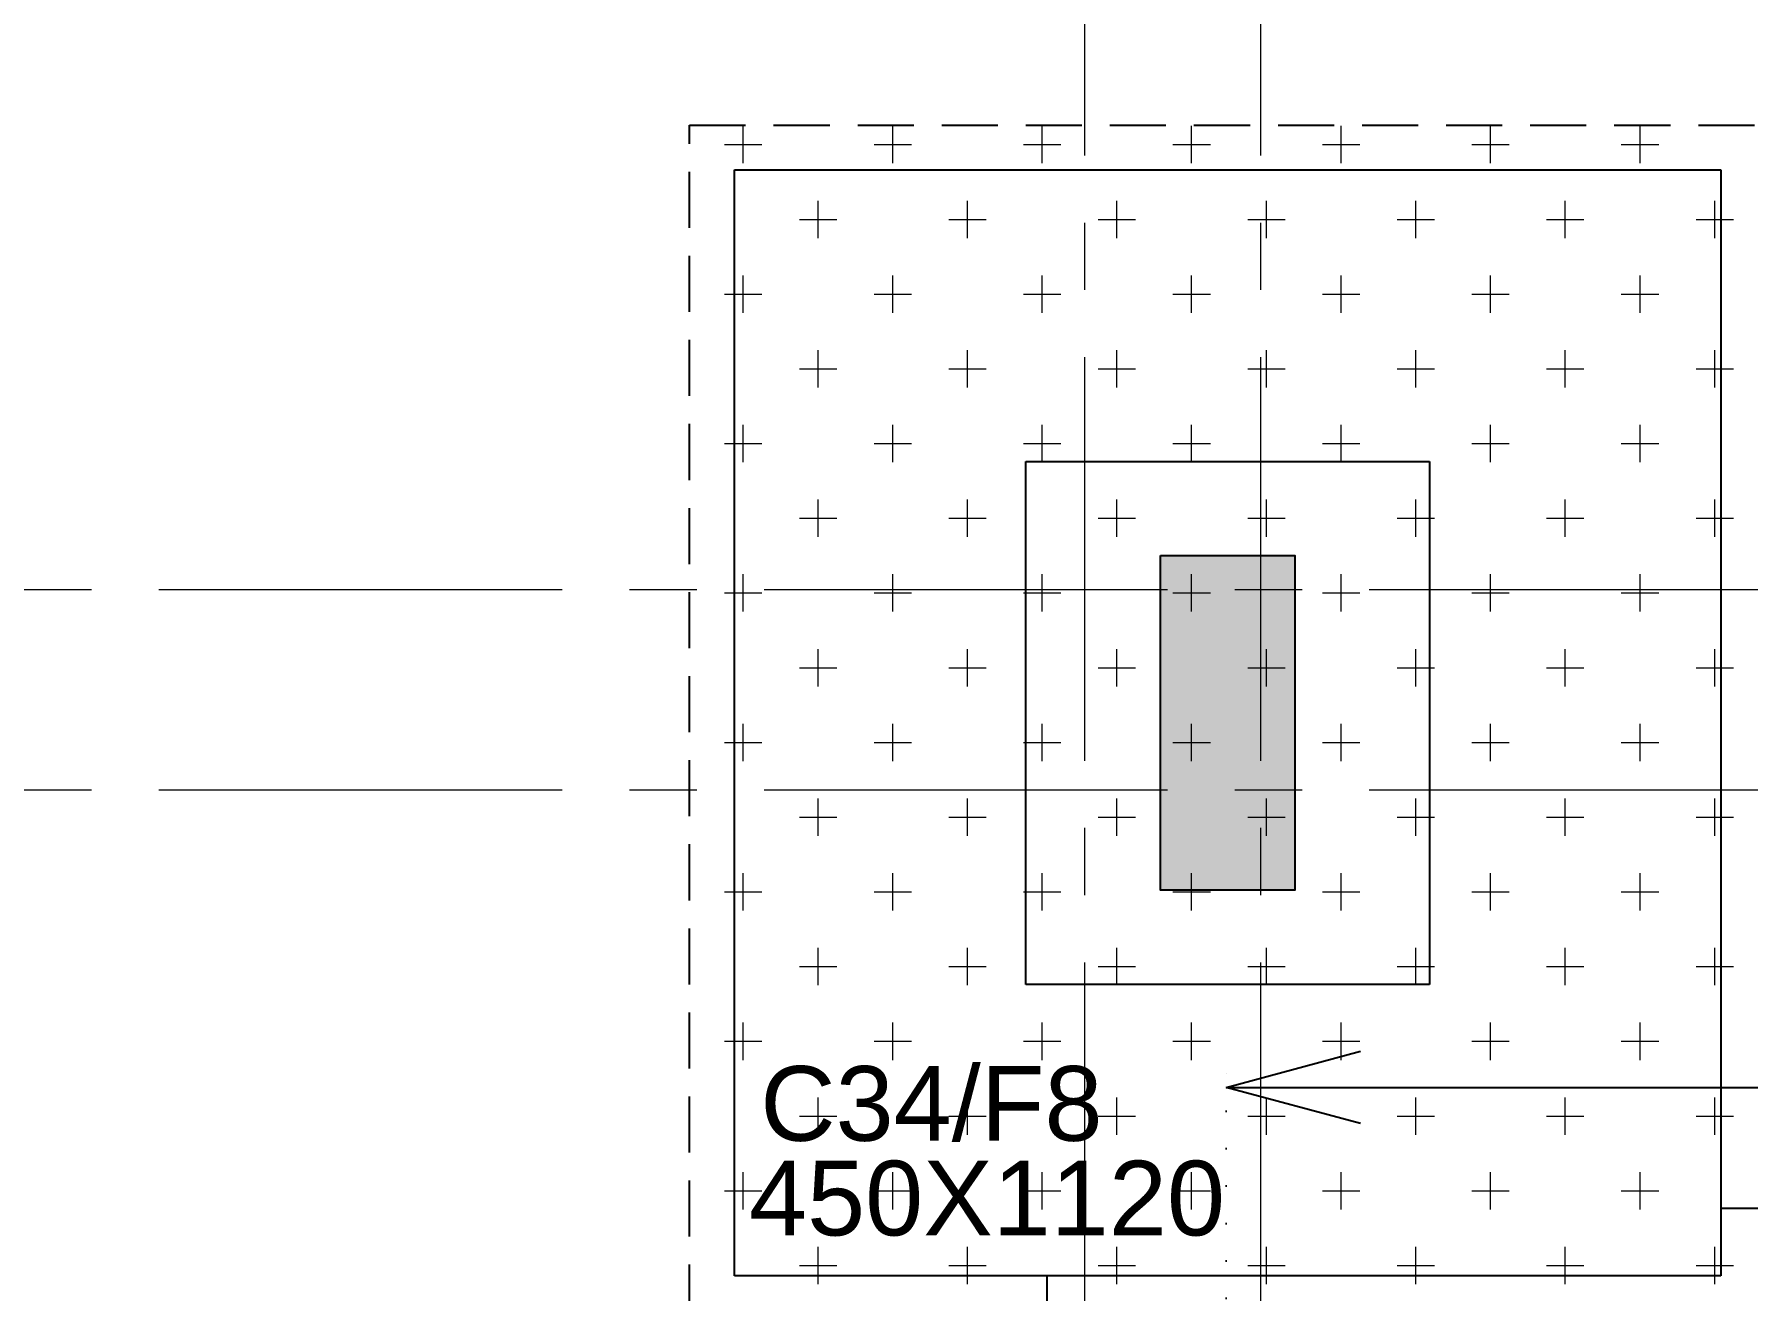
# Model space of a CAD drawing. Header units: inches. Extents: x 1472972 to 1563198, y -500444 to -382436.
# Drawn here: x 1484440 to 1490173, y -420584 to -416381 of the extents above; entities that cross this region are included whole.
import ezdxf

# ---------------------------------------------------------------- set-up
doc = ezdxf.new("R2010")
doc.units = ezdxf.units.IN
doc.header["$MEASUREMENT"] = 0
for name, pattern in [('( Hidden )', [0.375, 0.25, -0.125]), ('CONTINOUS', [0]), ('DOT', [0.25, 0, -0.25]), ('HIDDEN', [0.375, 0.25, -0.125]), ('SKY CITY 100MT BASEMENT AND HP COLUMN GRID$0$CENTER2', [1.125, 0.75, -0.125, 0.125, -0.125])]:
    doc.linetypes.add(name, pattern=pattern)
doc.layers.add('HATCH', color=7, linetype='Continuous', lineweight=18)
doc.layers.add('SKY CITY 100MT BASEMENT AND HP COLUMN GRID$0$cen-line', color=8, linetype='SKY CITY 100MT BASEMENT AND HP COLUMN GRID$0$CENTER2', lineweight=0)
for name, color, linetype in [('S-COL. UP TO BAS. HATCH', 6, 'Continuous'), ('S-COLUMN NO', 7, 'Continuous'), ('S-COLUMN SIZE', 12, 'Continuous'), ('S-DIAPHRAGM WALL', 1, 'Continuous'), ('S-FOOTING', 4, 'Continuous'), ('S-PCC', 7, 'HIDDEN'), ('STRU. DIM', 2, 'Continuous')]:
    doc.layers.add(name, color=color, linetype=linetype)
doc.styles.add('ARIAL', font='arial.ttf')

# ---------------------------------------------------------------- blocks, each defined once
blk = doc.blocks.new('_Open30')
at = {"color": 0, "linetype": 'ByBlock', "lineweight": -2}
for p, q in [((-1, 0.268), (0, 0)), ((0, 0), (-1, -0.268)), ((0, 0), (-1, 0))]:
    blk.add_line(p, q, dxfattribs=at)

msp = doc.modelspace()

# ---------------------------------------------------------------- hatches: boundary and pattern name
at = {"layer": 'S-COL. UP TO BAS. HATCH'}
h = msp.add_hatch(color=6, dxfattribs=at)
h.dxf.hatch_style = 1
h.paths.add_polyline_path([(1488207.9, -418124.6), (1488657.8, -418124.6), (1488657.8, -419244.6), (1488207.9, -419244.6)])
at = {"layer": 'S-DIAPHRAGM WALL', "true_color": 0x828282}
h = msp.add_hatch(color=8, dxfattribs=at)
h.dxf.hatch_style = 1
h.paths.add_polyline_path([(1476764.5, -386180.6), (1477769.1, -460913.6), (1517028.6, -460913.6), (1517028.6, -420907.7), (1519026.1, -420907.7), (1519026.1, -386180.6)], flags=16)
h.paths.add_polyline_path([(1476156.4, -385580.6), (1477177.1, -461513.6), (1517628.6, -461513.6), (1517628.6, -421507.7), (1519626.1, -421507.7), (1519626.1, -385580.6)])

# ---------------------------------------------------------------- linework, layer by layer
at = {"layer": 'HATCH', "color": 8, "linetype": 'Continuous'}
for p, q in [((1486812.5, -416812.5), (1486812.5, -416687.5)), ((1487312.5, -416812.5), (1487312.5, -416687.5)), ((1487812.5, -416812.5), (1487812.5, -416687.5)), ((1488312.5, -416812.5), (1488312.5, -416687.5)), ((1488812.5, -416812.5), (1488812.5, -416687.5)), ((1489312.5, -416812.5), (1489312.5, -416687.5)), ((1489812.5, -416812.5), (1489812.5, -416687.5)), ((1486750, -416750), (1486875, -416750)), ((1487250, -416750), (1487375, -416750)), ((1487750, -416750), (1487875, -416750)), ((1488250, -416750), (1488375, -416750)), ((1488750, -416750), (1488875, -416750)), ((1489250, -416750), (1489375, -416750)), ((1489750, -416750), (1489875, -416750)), ((1487062.5, -417062.5), (1487062.5, -416937.5)), ((1487562.5, -417062.5), (1487562.5, -416937.5)), ((1488062.5, -417062.5), (1488062.5, -416937.5)), ((1488562.5, -417062.5), (1488562.5, -416937.5)), ((1489062.5, -417062.5), (1489062.5, -416937.5)), ((1489562.5, -417062.5), (1489562.5, -416937.5)), ((1490062.5, -417062.5), (1490062.5, -416937.5)), ((1487000, -417000), (1487125, -417000)), ((1487500, -417000), (1487625, -417000)), ((1488000, -417000), (1488125, -417000)), ((1488500, -417000), (1488625, -417000)), ((1489000, -417000), (1489125, -417000)), ((1489500, -417000), (1489625, -417000)), ((1490000, -417000), (1490125, -417000)), ((1486812.5, -417312.5), (1486812.5, -417187.5)), ((1487312.5, -417312.5), (1487312.5, -417187.5)), ((1487812.5, -417312.5), (1487812.5, -417187.5)), ((1488312.5, -417312.5), (1488312.5, -417187.5)), ((1488812.5, -417312.5), (1488812.5, -417187.5)), ((1489312.5, -417312.5), (1489312.5, -417187.5)), ((1489812.5, -417312.5), (1489812.5, -417187.5)), ((1486750, -417250), (1486875, -417250)), ((1487250, -417250), (1487375, -417250)), ((1487750, -417250), (1487875, -417250)), ((1488250, -417250), (1488375, -417250)), ((1488750, -417250), (1488875, -417250)), ((1489250, -417250), (1489375, -417250)), ((1489750, -417250), (1489875, -417250)), ((1487062.5, -417562.5), (1487062.5, -417437.5)), ((1487562.5, -417562.5), (1487562.5, -417437.5)), ((1488062.5, -417562.5), (1488062.5, -417437.5)), ((1488562.5, -417562.5), (1488562.5, -417437.5)), ((1489062.5, -417562.5), (1489062.5, -417437.5)), ((1489562.5, -417562.5), (1489562.5, -417437.5)), ((1490062.5, -417562.5), (1490062.5, -417437.5)), ((1487000, -417500), (1487125, -417500)), ((1487500, -417500), (1487625, -417500)), ((1488000, -417500), (1488125, -417500)), ((1488500, -417500), (1488625, -417500)), ((1489000, -417500), (1489125, -417500)), ((1489500, -417500), (1489625, -417500)), ((1490000, -417500), (1490125, -417500)), ((1486812.5, -417812.5), (1486812.5, -417687.5)), ((1487312.5, -417812.5), (1487312.5, -417687.5)), ((1487812.5, -417812.5), (1487812.5, -417687.5)), ((1488312.5, -417812.5), (1488312.5, -417687.5)), ((1488812.5, -417812.5), (1488812.5, -417687.5)), ((1489312.5, -417812.5), (1489312.5, -417687.5)), ((1489812.5, -417812.5), (1489812.5, -417687.5)), ((1486750, -417750), (1486875, -417750)), ((1487250, -417750), (1487375, -417750)), ((1487750, -417750), (1487875, -417750)), ((1488250, -417750), (1488375, -417750)), ((1488750, -417750), (1488875, -417750)), ((1489250, -417750), (1489375, -417750)), ((1489750, -417750), (1489875, -417750)), ((1487062.5, -418062.5), (1487062.5, -417937.5)), ((1487562.5, -418062.5), (1487562.5, -417937.5)), ((1488062.5, -418062.5), (1488062.5, -417937.5)), ((1488562.5, -418062.5), (1488562.5, -417937.5)), ((1489062.5, -418062.5), (1489062.5, -417937.5)), ((1489562.5, -418062.5), (1489562.5, -417937.5)), ((1490062.5, -418062.5), (1490062.5, -417937.5)), ((1487000, -418000), (1487125, -418000)), ((1487500, -418000), (1487625, -418000)), ((1488000, -418000), (1488125, -418000)), ((1488500, -418000), (1488625, -418000)), ((1489000, -418000), (1489125, -418000)), ((1489500, -418000), (1489625, -418000)), ((1490000, -418000), (1490125, -418000)), ((1486812.5, -418312.5), (1486812.5, -418187.5)), ((1487312.5, -418312.5), (1487312.5, -418187.5)), ((1487812.5, -418312.5), (1487812.5, -418187.5)), ((1488312.5, -418312.5), (1488312.5, -418187.5)), ((1488812.5, -418312.5), (1488812.5, -418187.5)), ((1489312.5, -418312.5), (1489312.5, -418187.5)), ((1489812.5, -418312.5), (1489812.5, -418187.5)), ((1486750, -418250), (1486875, -418250)), ((1487250, -418250), (1487375, -418250)), ((1487750, -418250), (1487875, -418250)), ((1488250, -418250), (1488375, -418250)), ((1488750, -418250), (1488875, -418250)), ((1489250, -418250), (1489375, -418250)), ((1489750, -418250), (1489875, -418250)), ((1487062.5, -418562.5), (1487062.5, -418437.5)), ((1487562.5, -418562.5), (1487562.5, -418437.5)), ((1488062.5, -418562.5), (1488062.5, -418437.5)), ((1488562.5, -418562.5), (1488562.5, -418437.5)), ((1489062.5, -418562.5), (1489062.5, -418437.5)), ((1489562.5, -418562.5), (1489562.5, -418437.5)), ((1490062.5, -418562.5), (1490062.5, -418437.5)), ((1487000, -418500), (1487125, -418500)), ((1487500, -418500), (1487625, -418500)), ((1488000, -418500), (1488125, -418500)), ((1488500, -418500), (1488625, -418500)), ((1489000, -418500), (1489125, -418500)), ((1489500, -418500), (1489625, -418500)), ((1490000, -418500), (1490125, -418500)), ((1486812.5, -418812.5), (1486812.5, -418687.5)), ((1487312.5, -418812.5), (1487312.5, -418687.5)), ((1487812.5, -418812.5), (1487812.5, -418687.5)), ((1488312.5, -418812.5), (1488312.5, -418687.5)), ((1488812.5, -418812.5), (1488812.5, -418687.5)), ((1489312.5, -418812.5), (1489312.5, -418687.5)), ((1489812.5, -418812.5), (1489812.5, -418687.5)), ((1486750, -418750), (1486875, -418750)), ((1487250, -418750), (1487375, -418750)), ((1487750, -418750), (1487875, -418750)), ((1488250, -418750), (1488375, -418750)), ((1488750, -418750), (1488875, -418750)), ((1489250, -418750), (1489375, -418750)), ((1489750, -418750), (1489875, -418750)), ((1487062.5, -419062.5), (1487062.5, -418937.5)), ((1487562.5, -419062.5), (1487562.5, -418937.5)), ((1488062.5, -419062.5), (1488062.5, -418937.5)), ((1488562.5, -419062.5), (1488562.5, -418937.5)), ((1489062.5, -419062.5), (1489062.5, -418937.5)), ((1489562.5, -419062.5), (1489562.5, -418937.5)), ((1490062.5, -419062.5), (1490062.5, -418937.5)), ((1487000, -419000), (1487125, -419000)), ((1487500, -419000), (1487625, -419000)), ((1488000, -419000), (1488125, -419000)), ((1488500, -419000), (1488625, -419000)), ((1489000, -419000), (1489125, -419000)), ((1489500, -419000), (1489625, -419000)), ((1490000, -419000), (1490125, -419000)), ((1486812.5, -419312.5), (1486812.5, -419187.5)), ((1487312.5, -419312.5), (1487312.5, -419187.5)), ((1487812.5, -419312.5), (1487812.5, -419187.5)), ((1488312.5, -419312.5), (1488312.5, -419187.5)), ((1488812.5, -419312.5), (1488812.5, -419187.5)), ((1489312.5, -419312.5), (1489312.5, -419187.5)), ((1489812.5, -419312.5), (1489812.5, -419187.5)), ((1486750, -419250), (1486875, -419250)), ((1487250, -419250), (1487375, -419250)), ((1487750, -419250), (1487875, -419250)), ((1488250, -419250), (1488375, -419250)), ((1488750, -419250), (1488875, -419250)), ((1489250, -419250), (1489375, -419250)), ((1489750, -419250), (1489875, -419250)), ((1487062.5, -419562.5), (1487062.5, -419437.5)), ((1487562.5, -419562.5), (1487562.5, -419437.5)), ((1488062.5, -419562.5), (1488062.5, -419437.5)), ((1488562.5, -419562.5), (1488562.5, -419437.5)), ((1489062.5, -419562.5), (1489062.5, -419437.5)), ((1489562.5, -419562.5), (1489562.5, -419437.5)), ((1490062.5, -419562.5), (1490062.5, -419437.5)), ((1487000, -419500), (1487125, -419500)), ((1487500, -419500), (1487625, -419500)), ((1488000, -419500), (1488125, -419500)), ((1488500, -419500), (1488625, -419500)), ((1489000, -419500), (1489125, -419500)), ((1489500, -419500), (1489625, -419500)), ((1490000, -419500), (1490125, -419500)), ((1486812.5, -419812.5), (1486812.5, -419687.5)), ((1487312.5, -419812.5), (1487312.5, -419687.5)), ((1487812.5, -419812.5), (1487812.5, -419687.5)), ((1488312.5, -419812.5), (1488312.5, -419687.5)), ((1488812.5, -419812.5), (1488812.5, -419687.5)), ((1489312.5, -419812.5), (1489312.5, -419687.5)), ((1489812.5, -419812.5), (1489812.5, -419687.5)), ((1486750, -419750), (1486875, -419750)), ((1487250, -419750), (1487375, -419750)), ((1487750, -419750), (1487875, -419750)), ((1488250, -419750), (1488375, -419750)), ((1488750, -419750), (1488875, -419750)), ((1489250, -419750), (1489375, -419750)), ((1489750, -419750), (1489875, -419750)), ((1487062.5, -420062.5), (1487062.5, -419937.5)), ((1487562.5, -420062.5), (1487562.5, -419937.5)), ((1488062.5, -420062.5), (1488062.5, -419937.5)), ((1488562.5, -420062.5), (1488562.5, -419937.5)), ((1489062.5, -420062.5), (1489062.5, -419937.5)), ((1489562.5, -420062.5), (1489562.5, -419937.5)), ((1490062.5, -420062.5), (1490062.5, -419937.5)), ((1487000, -420000), (1487125, -420000)), ((1487500, -420000), (1487625, -420000)), ((1488000, -420000), (1488125, -420000)), ((1488500, -420000), (1488625, -420000)), ((1489000, -420000), (1489125, -420000)), ((1489500, -420000), (1489625, -420000)), ((1490000, -420000), (1490125, -420000)), ((1486812.5, -420312.5), (1486812.5, -420187.5)), ((1487312.5, -420312.5), (1487312.5, -420187.5)), ((1487812.5, -420312.5), (1487812.5, -420187.5)), ((1488312.5, -420312.5), (1488312.5, -420187.5)), ((1488812.5, -420312.5), (1488812.5, -420187.5)), ((1489312.5, -420312.5), (1489312.5, -420187.5)), ((1489812.5, -420312.5), (1489812.5, -420187.5)), ((1486750, -420250), (1486875, -420250)), ((1487250, -420250), (1487375, -420250)), ((1487750, -420250), (1487875, -420250)), ((1488250, -420250), (1488375, -420250)), ((1488750, -420250), (1488875, -420250)), ((1489250, -420250), (1489375, -420250)), ((1489750, -420250), (1489875, -420250)), ((1487062.5, -420562.5), (1487062.5, -420437.5)), ((1487562.5, -420562.5), (1487562.5, -420437.5)), ((1488062.5, -420562.5), (1488062.5, -420437.5)), ((1488562.5, -420562.5), (1488562.5, -420437.5)), ((1489062.5, -420562.5), (1489062.5, -420437.5)), ((1489562.5, -420562.5), (1489562.5, -420437.5)), ((1490062.5, -420562.5), (1490062.5, -420437.5)), ((1487000, -420500), (1487125, -420500)), ((1487500, -420500), (1487625, -420500)), ((1488000, -420500), (1488125, -420500)), ((1488500, -420500), (1488625, -420500)), ((1489000, -420500), (1489125, -420500)), ((1489500, -420500), (1489625, -420500)), ((1490000, -420500), (1490125, -420500))]:
    msp.add_line(p, q, dxfattribs=at)
at = {"layer": 'S-COL. UP TO BAS. HATCH', "linetype": 'CONTINOUS'}
msp.add_lwpolyline([(1488207.9, -418124.6), (1488657.8, -418124.6), (1488657.8, -419244.6), (1488207.9, -419244.6)], close=True, dxfattribs=at)
at = {"layer": 'S-FOOTING', "linetype": 'CONTINOUS'}
for p, q in [((1486782.8, -420534.6), (1486782.8, -416834.6)), ((1486782.8, -416834.6), (1490082.8, -416834.6)), ((1490082.8, -416834.6), (1490082.8, -420534.6)), ((1487757.8, -419559.6), (1487757.8, -417809.6)), ((1487757.8, -417809.6), (1489107.8, -417809.6)), ((1489107.8, -417809.6), (1489107.8, -419559.6)), ((1489107.8, -419559.6), (1487757.8, -419559.6)), ((1490082.8, -420534.6), (1486782.8, -420534.6))]:
    msp.add_line(p, q, dxfattribs=at)
at = {"layer": 'S-FOOTING'}
for p, q in [((1494381.4, -420309.5), (1490082.8, -420309.5)), ((1487827.9, -420534.6), (1487827.9, -421354.4))]:
    msp.add_line(p, q, dxfattribs=at)
at = {"layer": 'S-PCC', "linetype": '( Hidden )', "ltscale": 750}
for p, q in [((1486632.8, -420684.6), (1486632.8, -416684.6)), ((1486632.8, -416684.6), (1490232.8, -416684.6))]:
    msp.add_line(p, q, dxfattribs=at)
at = {"layer": 'SKY CITY 100MT BASEMENT AND HP COLUMN GRID$0$cen-line', "color": 8, "ltscale": 1800}
for p, q in [((1487954.4, -383036.2), (1487954.4, -462083.8)), ((1488542.9, -383036.2), (1488542.9, -462083.8)), ((1520631.8, -418239.6), (1473571.7, -418239.6)), ((1520631.8, -418909.6), (1473571.7, -418909.6))]:
    msp.add_line(p, q, dxfattribs=at)
at = {"layer": 'STRU. DIM', "linetype": 'DOT', "ltscale": 500}
msp.add_line((1488427.9, -420859.5), (1488427.9, -419854), dxfattribs=at)
at = {"layer": 'STRU. DIM', "ltscale": 500}
msp.add_line((1488877.9, -419904), (1504479.9, -419904), dxfattribs=at)

# ---------------------------------------------------------------- block references
at = {"layer": 'STRU. DIM', "xscale": 450, "yscale": 450, "zscale": 450, "rotation": 180}
msp.add_blockref('_Open30', (1488427.9, -419904), dxfattribs=at)

# ---------------------------------------------------------------- texts
at = {"layer": 'S-COLUMN NO', "linetype": 'CONTINOUS', "style": 'ARIAL'}
msp.add_text('C34/F8', height=250, dxfattribs=at).set_placement((1486869.2, -420082.8))
at = {"layer": 'S-COLUMN SIZE', "linetype": 'CONTINOUS', "style": 'ARIAL'}
msp.add_text('450X1120', height=250, dxfattribs=at).set_placement((1486831.7, -420399.5))

doc.saveas('drawing.dxf')
